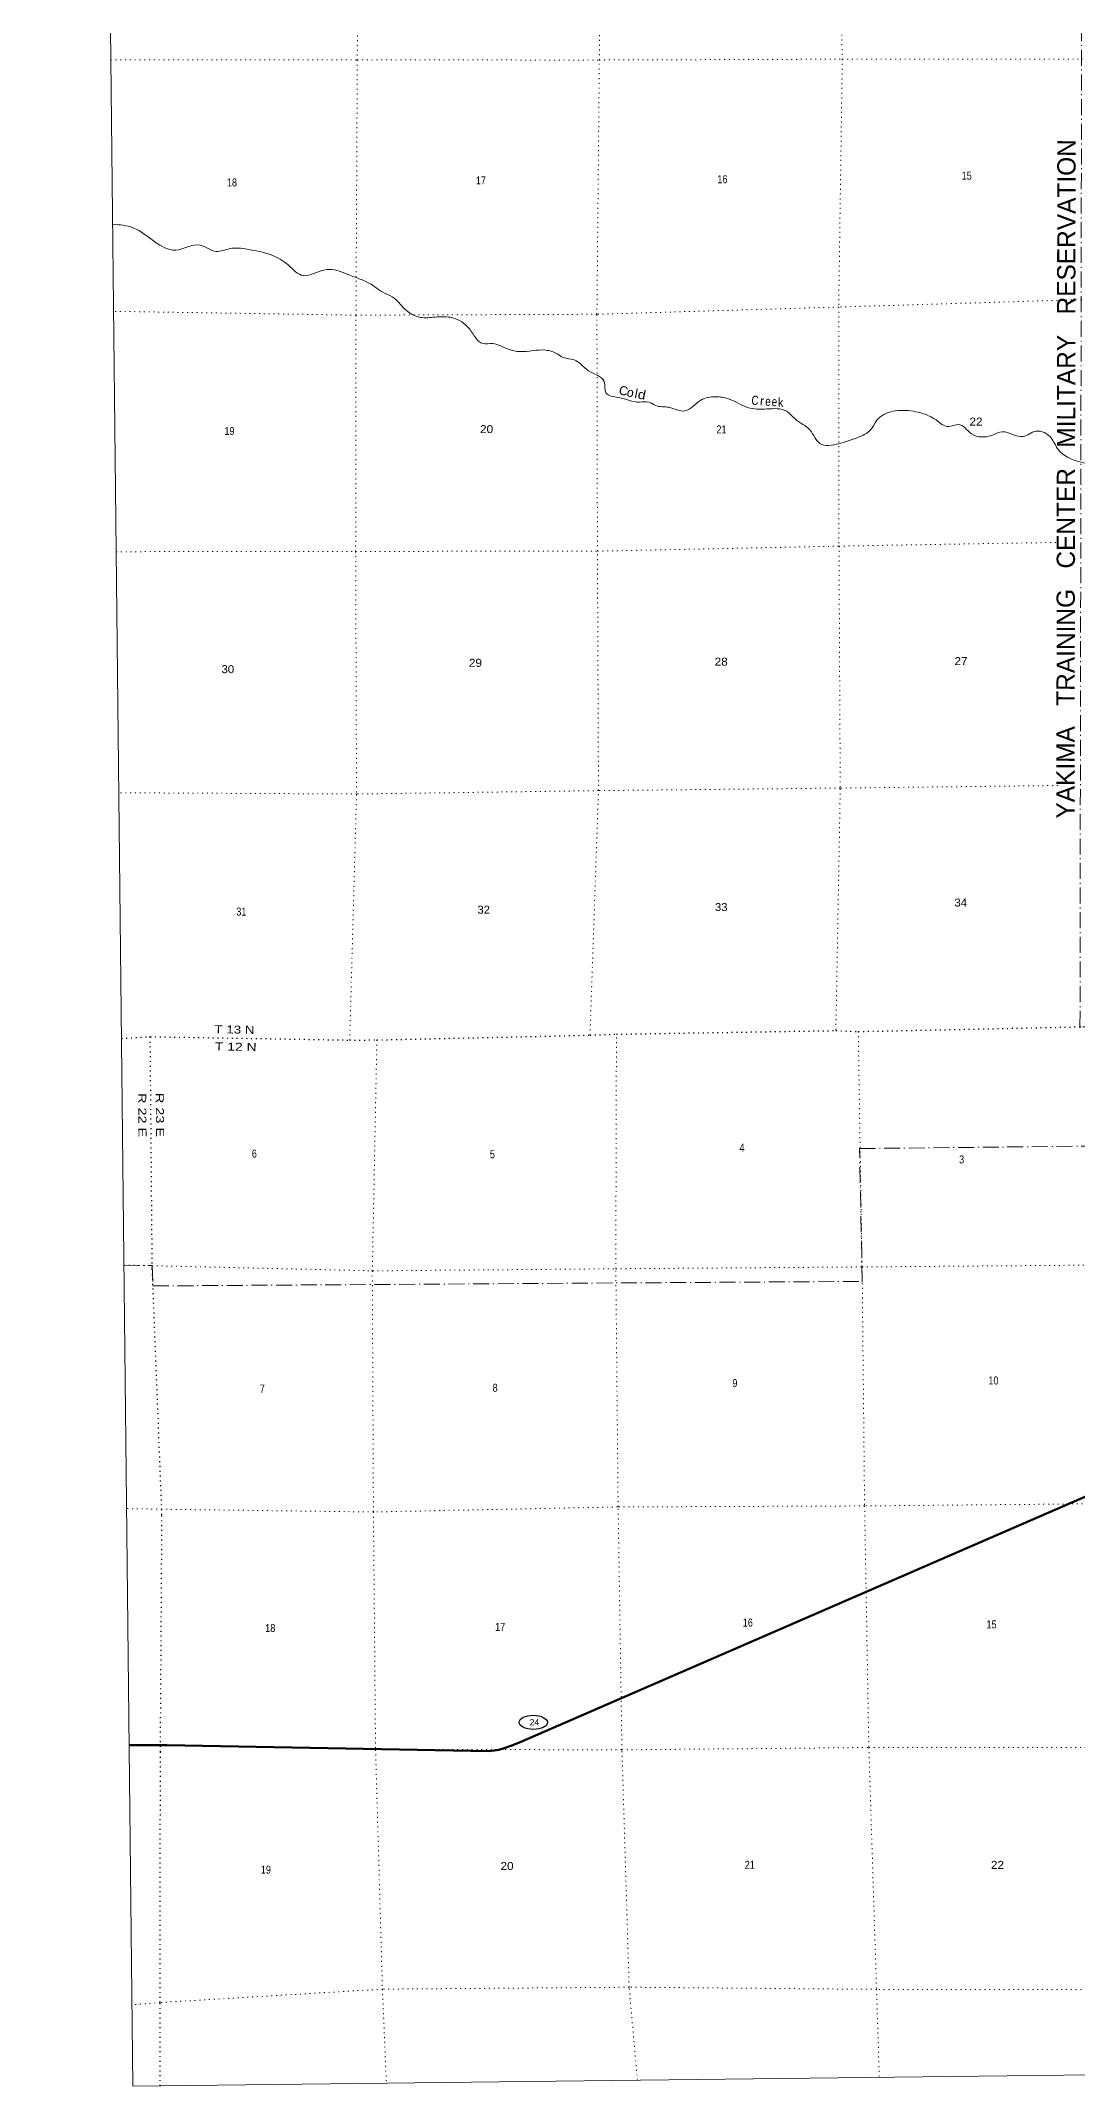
# Model space of a CAD drawing. Header units: feet. Extents: x 250644 to 505285, y -364975 to -177792.
# Drawn here: x 250644 to 273312, y -364975 to -320240 of the extents above; entities that cross this region are included whole.
import ezdxf
from ezdxf.enums import TextEntityAlignment as Align

# ---------------------------------------------------------------- set-up
doc = ezdxf.new("R2010")
doc.units = ezdxf.units.FT
doc.header["$LTSCALE"] = 70
doc.linetypes.add('DOT_DASHED', pattern=[7.7, 5, -1.2, 0.3, -1.2])
doc.linetypes.add('DOTTED', pattern=[1.5, 0.3, -1.2])
for name, color, linetype, lineweight in [('17', 7, 'Continuous', 25), ('23', 7, 'Continuous', 70), ('39', 7, 'Continuous', 13), ('4', 7, 'Continuous', 13), ('44', 7, 'DOT_DASHED', 13), ('6', 7, 'DOTTED', 25), ('7', 7, 'DOTTED', 13)]:
    doc.layers.add(name, color=color, linetype=linetype, lineweight=lineweight)
doc.layers.add('41', color=7, linetype='Continuous')

msp = doc.modelspace()

# ---------------------------------------------------------------- linework, layer by layer
at = {"layer": '17'}
msp.add_ellipse((261414.18, -357018.86), major_axis=(309.24, -1), ratio=0.500121, dxfattribs=at)
at = {"layer": '23'}
msp.add_lwpolyline([(252575.94, -357515.87), (253059.41, -357518.25), (253398.97, -357520.48), (260441.81, -357649.51), (260561, -357635.24), (260664.44, -357617.24), (260758.88, -357590.24), (260968.14, -357518.81), (261127.66, -357455.23), (275143.5, -351364.49), (275242.59, -351328.33), (275345.37, -351297.06), (275416.87, -351282.21), (275482.08, -351277.71), (275586.15, -351279.31), (282869.24, -352048.9), (282969.04, -352049.62)], dxfattribs=at)
at = {"layer": '39'}
msp.add_spline([(252208.11, -324250.8), (252663.99, -324328.36), (253136.74, -324636.66), (253593.06, -324816.38), (254124.87, -324708.48), (254480.67, -324846.24), (254775.67, -324783.17), (255157.22, -324798.27), (255679.65, -324921.53), (256057.79, -325145.67), (256383.73, -325373.96), (256712.79, -325288.69), (256955.61, -325237.82), (257399.73, -325363.29), (257928.51, -325603.12), (258121.67, -325739.29), (258330.77, -325837.24), (258606.64, -326107.87), (258946.5, -326287.88), (259269.76, -326281.02), (259647.3, -326296.12), (260023.51, -326546.39), (260309.53, -326859.2), (260524.39, -326860.65), (260878.16, -326988.38), (261115.23, -327036), (261689.42, -327004.37), (261940.66, -327088.14), (262065.37, -327164.19), (262308.49, -327219.84), (262626.43, -327456.19), (262966.45, -327692.48), (262982.92, -327837.16), (263005.3, -327937.59), (263278.67, -328039.39), (263740.79, -328140.71), (263947.62, -328142.18), (264098.43, -328218.17), (264377.64, -328253.63), (264733.28, -328333.11), (265084, -328095.03), (265397.04, -328023.87), (265686.31, -328067.35), (266104.52, -328259.22), (266526.28, -328290.29), (266952.11, -328339.44), (267143.35, -328509.79), (267471.35, -328756.16), (267685.02, -329045.04), (268096.67, -329050), (268459.79, -328934.5), (268778.57, -328762.83), (268958.56, -328509.12), (269341.58, -328333.27), (269779.37, -328350.23), (270225.66, -328531.98), (270495.14, -328675.99), (270715.88, -328629.2), (271003.6, -328833.46), (271437.43, -328870.53), (271678.16, -328791.52), (272130.24, -328890.85), (272407.02, -328777.58), (272752.83, -328933.46), (272863.82, -329126.13), (273288.35, -329424.51), (273692.28, -329538.03), (274136.85, -329820.28), (274563.24, -330066.4), (275035.57, -330227.99), (275341.35, -330428.19), (275746.97, -330429.15), (275891.59, -330446.87), (276209.67, -330735.47), (276557.33, -330833.06), (276844.94, -330999.14), (277231.02, -331191.1), (277630.81, -331262.42), (277958.46, -331384.18), (278282.56, -331670.76), (278502.24, -331955.6), (278773.36, -331970.98), (279027.05, -332211.52), (279280.65, -332419.89), (279581.89, -332437.21), (279828.45, -332289.85), (279994.74, -332158.77), (280189.68, -332216.56), (280484.84, -332211.77), (280545.12, -332225.69), (280961.43, -332457.76)], degree=3, dxfattribs=at)
at = {"layer": '4'}
msp.add_lwpolyline([(250643.67, -181929.51), (281972.62, -181563.19), (313301.03, -181153.78), (344628.85, -180701.28), (375956.02, -180205.69), (407282.48, -179667), (438608.16, -179085.23), (469933.03, -178460.36), (501256.99, -177792.42), (505285.47, -360804.74), (473709.75, -361478.06), (442133.15, -362107.94), (410555.7, -362694.39), (378977.49, -363237.41), (347398.55, -363736.98), (315818.96, -364193.12), (284238.76, -364605.82), (252658.03, -364975.08)], close=True, dxfattribs=at)
msp.add_lwpolyline([(250643.67, -181929.51), (281972.62, -181563.19), (313301.03, -181153.78), (344628.85, -180701.28), (375956.02, -180205.69), (407282.48, -179667), (438608.16, -179085.23), (469933.03, -178460.36), (501256.99, -177792.42), (505285.47, -360804.74), (473709.75, -361478.06), (442133.15, -362107.94), (410555.7, -362694.39), (378977.49, -363237.41), (347398.55, -363736.98), (315818.96, -364193.12), (284238.76, -364605.82), (252658.03, -364975.08)], close=True, dxfattribs=at)
at = {"layer": '44'}
msp.add_lwpolyline([(252460.21, -347015.55), (253074.67, -347029.62), (253092.76, -347473.06), (268610.57, -347373.57), (268551.71, -344467.39), (273841.83, -344412.79), (273789.2, -341802.29), (273374.79, -341805.84), (273411.47, -318992.61)], dxfattribs=at)
at = {"layer": '6'}
for points in [[(252405.89, -342063.1), (253035.62, -342020.7), (257399.17, -342095.86), (257993.52, -342092.31), (262655.74, -341987.82), (263233.98, -341966.23), (268034.82, -341887.5), (268524.83, -341908.35), (273374.79, -341805.84), (273795.46, -341802.28), (278700.73, -341727.31), (279120.38, -341722.21), (283953.82, -341591.22)], [(253251.58, -364968.53), (253249.57, -363148), (253258.85, -357661.3), (253292.3, -352481.66), (253080.17, -347089.6), (253035.62, -342020.7)]]:
    msp.add_lwpolyline(points, dxfattribs=at)
at = {"layer": '7'}
for points in [[(257572.19, -319176.14), (257565.05, -320657.65), (257536.76, -326239.26), (257529.38, -331406.78), (257548.54, -336724.97), (257399.17, -342095.86)], [(262655.74, -341987.82), (262841.31, -336638.95), (262818.37, -331399.15), (262807.64, -326219.63), (262860.08, -320658.05), (262864.54, -319116.04)], [(268135.01, -319054.97), (268175.14, -320640.31), (268096.2, -326061.26), (268103.05, -331291.04), (268130.21, -336599.16), (268034.82, -341887.5)], [(252170.27, -320652.98), (257565.05, -320657.65), (262860.08, -320658.05), (268175.14, -320640.31), (273411.93, -320636.83), (278702.53, -320490.52), (283690.21, -320297.34)], [(283752.96, -325619.06), (278769.7, -325748.29), (273403.64, -325899.56), (268096.2, -326061.26), (262807.64, -326219.63), (257536.76, -326239.26), (252230.83, -326155.16)], [(252288.69, -331412.94), (257529.38, -331406.78), (262824.4, -331401.15), (268103.05, -331291.04), (272918.63, -331208.64)], [(272891.4, -336527.53), (268128.15, -336583.09), (262841.31, -336638.95), (257552.52, -336712.9), (252346.72, -336686.16)], [(257993.52, -342092.31), (257893.44, -347143.49), (257918.49, -352417.45), (257964.98, -357619.01), (258114.86, -362854.45), (258201.93, -364913.4)], [(263693.64, -364850.98), (263512.18, -362812.37), (263354.84, -357621.16), (263271.44, -352305.15), (263220.47, -347097.58), (263233.98, -341966.23)], [(268524.83, -341908.35), (268612.78, -347411.27), (268662.79, -352285.19), (268756.14, -357569.03), (268923.81, -362858.7), (268985.04, -364789.59)], [(252460.21, -347015.55), (253074.67, -347029.62), (257903.48, -347143.47), (263220.47, -347097.58), (268607.75, -347057.54), (273864.51, -347015.83), (279147.2, -346911.74), (284019.56, -346900.76)], [(284084, -352105.43), (279200.35, -352181.61), (273957.68, -352235.34), (268662.79, -352285.19), (263259.39, -352307.19), (257918.49, -352417.45), (253289.51, -352357.68), (252519.01, -352342.63)], [(252575.94, -357515.96), (253264.63, -357518.33), (257967.24, -357606.57), (263354.84, -357621.16), (268756.14, -357569.03), (274011.01, -357565.51), (279342.12, -357545.71), (284150.46, -357474.22)], [(284216.46, -362804.62), (279536.06, -362895.61), (274244.97, -362867.07), (268923.81, -362858.7), (263512.18, -362812.37), (258114.86, -362854.45), (253251.06, -363147.29), (252638.47, -363198.09)]]:
    msp.add_lwpolyline(points, dxfattribs=at)

# ---------------------------------------------------------------- texts
at = {"layer": '17'}
msp.add_text('24', height=140, dxfattribs=at).set_placement((261440.23, -357087.17), align=Align.CENTER)
at = {"layer": '41'}
for s, rotation, p in [('C', 346.469, (263366.77, -327988.59)), ('o', 346.469, (263518.14, -328027.03)), ('l', 348.804, (263650.37, -328051.46)), ('r', 356.217, (266412.92, -328213.53))]:
    msp.add_text(s, height=200, rotation=rotation, dxfattribs=at).set_placement(p, align=Align.CENTER)
for s, rotation, width, p in [('d', 348.804, 1.15, (263772.19, -328075.56)), ('C', 355.357, 0.8, (266257.65, -328201.42)), ('e', 356.863, 0.8, (266545.36, -328221.23)), ('e', 356.863, 0.8, (266685.73, -328230.69)), ('k', 359.729, 0.85, (266826.1, -328244.98))]:
    msp.add_text(s, height=200, rotation=rotation, dxfattribs=dict(at, width=width)).set_placement(p, align=Align.CENTER)
at = {"layer": '44'}
msp.add_text('YAKIMA   TRAINING   CENTER   MILITARY   RESERVATION', height=400, rotation=89.908, dxfattribs=at).set_placement((273255.91, -337250.37))
at = {"layer": '6'}
for s, rotation, width, p in [('T 13 N', 359.013, 1.25, (254437.36, -341944.83)), ('T 12 N', 359.013, 1.3, (254448.67, -342320.23)), ('R 22 E', 270.504, 1.35, (252771.46, -343255.08)), ('R 23 E', 270.504, 1.35, (253155.64, -343251.94))]:
    msp.add_text(s, height=175, rotation=rotation, dxfattribs=dict(at, width=width)).set_placement(p)
at = {"layer": '7'}
for s, width, p in [('18', 0.85, (254713.33, -323424.07)), ('17', 0.85, (260158.11, -323378.24)), ('16', 0.85, (265441.75, -323354.16)), ('15', 0.85, (270786.78, -323274.63)), ('19', 0.85, (254658.32, -328861.08)), ('20', 1.1, (260250.86, -328819.02)), ('21', 0.85, (265420.76, -328825.8)), ('22', 1.1, (270956.92, -328654.7)), ('27', 1.1, (270628.07, -333893.26)), ('30', 1.05, (254596.81, -334069.64)), ('29', 1.1, (260006.38, -333930.87)), ('28', 1.1, (265381.99, -333905.54)), ('34', 1.05, (270629.31, -339175.68)), ('31', 0.85, (254918.56, -339372.07)), ('32', 1.05, (260194.24, -339330.56)), ('33', 1.05, (265390.91, -339273.39)), ('4', 0.85, (265925.64, -344536.94)), ('6', 0.85, (255257.45, -344666.04)), ('5', 0.85, (260465.16, -344679.91)), ('3', 0.85, (270729.75, -344793.28)), ('7', 0.85, (255433.22, -349804.94)), ('8', 0.85, (260525.41, -349788.08)), ('9', 0.85, (265769.94, -349685.8)), ('10', 0.85, (271370.98, -349628.18)), ('16', 0.85, (265997.86, -354923.73)), ('18', 0.85, (255550.59, -355042.78)), ('17', 0.85, (260580.44, -355018.1)), ('15', 0.85, (271329.16, -354963.98)), ('20', 1.1, (260697.46, -360247.1)), ('21', 0.85, (266040.17, -360221.13)), ('22', 1.1, (271426.46, -360223.6)), ('19', 0.85, (255455.13, -360327.58))]:
    msp.add_text(s, height=175, dxfattribs=dict(at, width=width)).set_placement(p)

doc.saveas('drawing.dxf')
